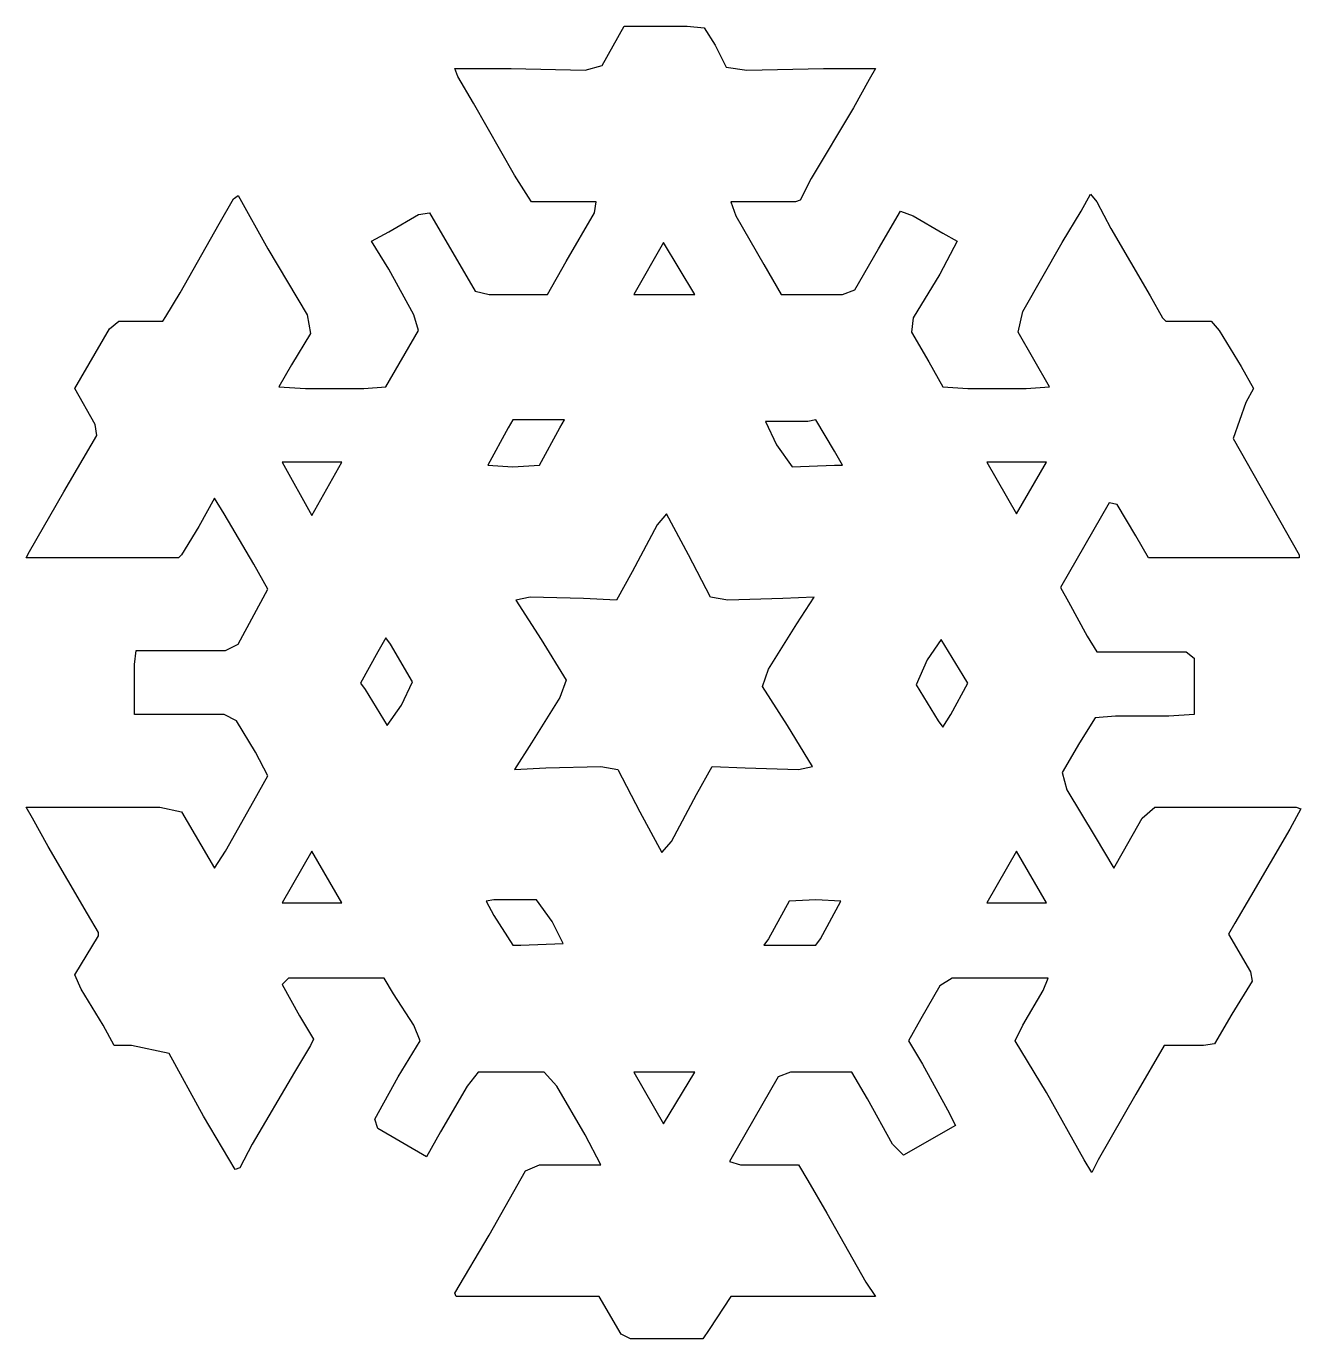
# Model space of a CAD drawing. Header units: centimetres. Extents: x -33.8 to 29.1, y -41.9 to 41.6.
# Drawn here: x -33.79 to -24.22, y -5.37 to 4.49 of the extents above; entities that cross this region are included whole.
import ezdxf

# ---------------------------------------------------------------- set-up
doc = ezdxf.new("R2010")
doc.units = ezdxf.units.CM
doc.header["$MEASUREMENT"] = 0
doc.layers.add('layer 1', color=7, linetype='Continuous')

msp = doc.modelspace()

# ---------------------------------------------------------------- linework, layer by layer
at = {"layer": 'layer 1', "color": 177}
for points, knots in [([(-24.78483, -1.37433), (-24.78483, -1.37433), (-25.31542, -1.37433), (-25.31542, -1.37433), (-25.31542, -1.37433), (-25.31542, -1.37433), (-25.40974, -1.45684), (-25.40974, -1.45684), (-25.40974, -1.45684), (-25.40974, -1.45684), (-25.55123, -1.70432), (-25.55123, -1.70432), (-25.55123, -1.70432), (-25.55123, -1.70432), (-25.62198, -1.83397), (-25.62198, -1.83397), (-25.62198, -1.83397), (-25.62198, -1.83397), (-25.76347, -1.59824), (-25.76347, -1.59824), (-25.76347, -1.59824), (-25.76347, -1.59824), (-25.97568, -1.24471), (-25.97568, -1.24471), (-25.97568, -1.24471), (-25.97568, -1.24471), (-26.01106, -1.11506), (-26.01106, -1.11506), (-26.01106, -1.11506), (-26.01106, -1.11506), (-25.88136, -0.89114), (-25.88136, -0.89114), (-25.88136, -0.89114), (-25.88136, -0.89114), (-25.76347, -0.70258), (-25.76347, -0.70258), (-25.76347, -0.70258), (-25.76347, -0.70258), (-25.61017, -0.6908), (-25.61017, -0.6908), (-25.61017, -0.6908), (-25.61017, -0.6908), (-25.20931, -0.6908), (-25.20931, -0.6908), (-25.20931, -0.6908), (-25.20931, -0.6908), (-25.02066, -0.67901), (-25.02066, -0.67901), (-25.02066, -0.67901), (-25.02066, -0.67901), (-25.02066, -0.25475), (-25.02066, -0.25475), (-25.02066, -0.25475), (-25.02066, -0.25475), (-25.07961, -0.20761), (-25.07961, -0.20761), (-25.07961, -0.20761), (-25.07961, -0.20761), (-25.4569, -0.20761), (-25.4569, -0.20761), (-25.4569, -0.20761), (-25.4569, -0.20761), (-25.75166, -0.20761), (-25.75166, -0.20761), (-25.75166, -0.20761), (-25.75166, -0.20761), (-25.82241, -0.08978), (-25.82241, -0.08978), (-25.82241, -0.08978), (-25.82241, -0.08978), (-25.9639, 0.16952), (-25.9639, 0.16952), (-25.9639, 0.16952), (-25.9639, 0.16952), (-26.02284, 0.27557), (-26.02284, 0.27557), (-26.02284, 0.27557), (-26.02284, 0.27557), (-25.65733, 0.91197), (-25.65733, 0.91197), (-25.65733, 0.91197), (-25.65733, 0.91197), (-25.59839, 0.90018), (-25.59839, 0.90018), (-25.59839, 0.90018), (-25.59839, 0.90018), (-25.4569, 0.66448), (-25.4569, 0.66448), (-25.4569, 0.66448), (-25.4569, 0.66448), (-25.36258, 0.49949), (-25.36258, 0.49949), (-25.36258, 0.49949), (-25.36258, 0.49949), (-25.28004, 0.49949), (-25.28004, 0.49949), (-25.28004, 0.49949), (-25.28004, 0.49949), (-25.03245, 0.49949), (-25.03245, 0.49949), (-25.03245, 0.49949), (-25.03245, 0.49949), (-24.41934, 0.49949), (-24.41934, 0.49949), (-24.41934, 0.49949), (-24.41934, 0.49949), (-24.2307, 0.49949), (-24.2307, 0.49949), (-24.2307, 0.49949), (-24.2307, 0.49949), (-24.2307, 0.52305), (-24.2307, 0.52305), (-24.2307, 0.52305), (-24.2307, 0.52305), (-24.72588, 1.39515), (-24.72588, 1.39515), (-24.72588, 1.39515), (-24.72588, 1.39515), (-24.63156, 1.66623), (-24.63156, 1.66623), (-24.63156, 1.66623), (-24.63156, 1.66623), (-24.57261, 1.77228), (-24.57261, 1.77228), (-24.57261, 1.77228), (-24.57261, 1.77228), (-24.66694, 1.93728), (-24.66694, 1.93728), (-24.66694, 1.93728), (-24.66694, 1.93728), (-24.83202, 2.20833), (-24.83202, 2.20833), (-24.83202, 2.20833), (-24.83202, 2.20833), (-24.89096, 2.27903), (-24.89096, 2.27903), (-24.89096, 2.27903), (-24.89096, 2.27903), (-25.23288, 2.27903), (-25.23288, 2.27903), (-25.23288, 2.27903), (-25.23288, 2.27903), (-25.25647, 2.30262), (-25.25647, 2.30262), (-25.25647, 2.30262), (-25.25647, 2.30262), (-25.35079, 2.4676), (-25.35079, 2.4676), (-25.35079, 2.4676), (-25.35079, 2.4676), (-25.64555, 2.97434), (-25.64555, 2.97434), (-25.64555, 2.97434), (-25.64555, 2.97434), (-25.75166, 3.17472), (-25.75166, 3.17472), (-25.75166, 3.17472), (-25.75166, 3.17472), (-25.79885, 3.23364), (-25.79885, 3.23364), (-25.79885, 3.23364), (-25.79885, 3.23364), (-25.86957, 3.10399), (-25.86957, 3.10399), (-25.86957, 3.10399), (-25.86957, 3.10399), (-26.01106, 2.86829), (-26.01106, 2.86829), (-26.01106, 2.86829), (-26.01106, 2.86829), (-26.30584, 2.34976), (-26.30584, 2.34976), (-26.30584, 2.34976), (-26.30584, 2.34976), (-26.34119, 2.19654), (-26.34119, 2.19654), (-26.34119, 2.19654), (-26.34119, 2.19654), (-26.10538, 1.78406), (-26.10538, 1.78406), (-26.10538, 1.78406), (-26.10538, 1.78406), (-26.28225, 1.77228), (-26.28225, 1.77228), (-26.28225, 1.77228), (-26.28225, 1.77228), (-26.71849, 1.77228), (-26.71849, 1.77228), (-26.71849, 1.77228), (-26.71849, 1.77228), (-26.90713, 1.78406), (-26.90713, 1.78406), (-26.90713, 1.78406), (-26.90713, 1.78406), (-27.01327, 1.97263), (-27.01327, 1.97263), (-27.01327, 1.97263), (-27.01327, 1.97263), (-27.14297, 2.19654), (-27.14297, 2.19654), (-27.14297, 2.19654), (-27.14297, 2.19654), (-27.13116, 2.30262), (-27.13116, 2.30262), (-27.13116, 2.30262), (-27.13116, 2.30262), (-26.93073, 2.63259), (-26.93073, 2.63259), (-26.93073, 2.63259), (-26.93073, 2.63259), (-26.80102, 2.88008), (-26.80102, 2.88008), (-26.80102, 2.88008), (-26.80102, 2.88008), (-26.90713, 2.93899), (-26.90713, 2.93899), (-26.90713, 2.93899), (-26.90713, 2.93899), (-27.13116, 3.06864), (-27.13116, 3.06864), (-27.13116, 3.06864), (-27.13116, 3.06864), (-27.22551, 3.10399), (-27.22551, 3.10399), (-27.22551, 3.10399), (-27.22551, 3.10399), (-27.39056, 2.82116), (-27.39056, 2.82116), (-27.39056, 2.82116), (-27.39056, 2.82116), (-27.56742, 2.51473), (-27.56742, 2.51473), (-27.56742, 2.51473), (-27.56742, 2.51473), (-27.66175, 2.47938), (-27.66175, 2.47938), (-27.66175, 2.47938), (-27.66175, 2.47938), (-28.12158, 2.47938), (-28.12158, 2.47938), (-28.12158, 2.47938), (-28.12158, 2.47938), (-28.25128, 2.70329), (-28.25128, 2.70329), (-28.25128, 2.70329), (-28.25128, 2.70329), (-28.4635, 3.06864), (-28.4635, 3.06864), (-28.4635, 3.06864), (-28.4635, 3.06864), (-28.49887, 3.17472), (-28.49887, 3.17472), (-28.49887, 3.17472), (-28.49887, 3.17472), (-28.25128, 3.17472), (-28.25128, 3.17472), (-28.25128, 3.17472), (-28.25128, 3.17472), (-28.01545, 3.17472), (-28.01545, 3.17472), (-28.01545, 3.17472), (-28.01545, 3.17472), (-27.9801, 3.18648), (-27.9801, 3.18648), (-27.9801, 3.18648), (-27.9801, 3.18648), (-27.89756, 3.35148), (-27.89756, 3.35148), (-27.89756, 3.35148), (-27.89756, 3.35148), (-27.57921, 3.88182), (-27.57921, 3.88182), (-27.57921, 3.88182), (-27.57921, 3.88182), (-27.46132, 4.09395), (-27.46132, 4.09395), (-27.46132, 4.09395), (-27.46132, 4.09395), (-27.41415, 4.17644), (-27.41415, 4.17644), (-27.41415, 4.17644), (-27.41415, 4.17644), (-27.54383, 4.17644), (-27.54383, 4.17644), (-27.54383, 4.17644), (-27.54383, 4.17644), (-27.80323, 4.17644), (-27.80323, 4.17644), (-27.80323, 4.17644), (-27.80323, 4.17644), (-28.38098, 4.16465), (-28.38098, 4.16465), (-28.38098, 4.16465), (-28.38098, 4.16465), (-28.53425, 4.18822), (-28.53425, 4.18822), (-28.53425, 4.18822), (-28.53425, 4.18822), (-28.61679, 4.35322), (-28.61679, 4.35322), (-28.61679, 4.35322), (-28.61679, 4.35322), (-28.6993, 4.48284), (-28.6993, 4.48284), (-28.6993, 4.48284), (-28.6993, 4.48284), (-28.82901, 4.49465), (-28.82901, 4.49465), (-28.82901, 4.49465), (-28.82901, 4.49465), (-29.14736, 4.49465), (-29.14736, 4.49465), (-29.14736, 4.49465), (-29.14736, 4.49465), (-29.30062, 4.49465), (-29.30062, 4.49465), (-29.30062, 4.49465), (-29.30062, 4.49465), (-29.4657, 4.2), (-29.4657, 4.2), (-29.4657, 4.2), (-29.4657, 4.2), (-29.59541, 4.16465), (-29.59541, 4.16465), (-29.59541, 4.16465), (-29.59541, 4.16465), (-30.14956, 4.17644), (-30.14956, 4.17644), (-30.14956, 4.17644), (-30.14956, 4.17644), (-30.57402, 4.17644), (-30.57402, 4.17644), (-30.57402, 4.17644), (-30.57402, 4.17644), (-30.55042, 4.11752), (-30.55042, 4.11752), (-30.55042, 4.11752), (-30.55042, 4.11752), (-30.43253, 3.91717), (-30.43253, 3.91717), (-30.43253, 3.91717), (-30.43253, 3.91717), (-30.12597, 3.37504), (-30.12597, 3.37504), (-30.12597, 3.37504), (-30.12597, 3.37504), (-30.01986, 3.21007), (-30.01986, 3.21007), (-30.01986, 3.21007), (-30.01986, 3.21007), (-29.99627, 3.17472), (-29.99627, 3.17472), (-29.99627, 3.17472), (-29.99627, 3.17472), (-29.51287, 3.17472), (-29.51287, 3.17472), (-29.51287, 3.17472), (-29.51287, 3.17472), (-29.52465, 3.09221), (-29.52465, 3.09221), (-29.52465, 3.09221), (-29.52465, 3.09221), (-29.73689, 2.72689), (-29.73689, 2.72689), (-29.73689, 2.72689), (-29.73689, 2.72689), (-29.87838, 2.47938), (-29.87838, 2.47938), (-29.87838, 2.47938), (-29.87838, 2.47938), (-30.03164, 2.47938), (-30.03164, 2.47938), (-30.03164, 2.47938), (-30.03164, 2.47938), (-30.31461, 2.47938), (-30.31461, 2.47938), (-30.31461, 2.47938), (-30.31461, 2.47938), (-30.42075, 2.50295), (-30.42075, 2.50295), (-30.42075, 2.50295), (-30.42075, 2.50295), (-30.76266, 3.09221), (-30.76266, 3.09221), (-30.76266, 3.09221), (-30.76266, 3.09221), (-30.8452, 3.08042), (-30.8452, 3.08042), (-30.8452, 3.08042), (-30.8452, 3.08042), (-31.0692, 2.95081), (-31.0692, 2.95081), (-31.0692, 2.95081), (-31.0692, 2.95081), (-31.19893, 2.88008), (-31.19893, 2.88008), (-31.19893, 2.88008), (-31.19893, 2.88008), (-31.0692, 2.66794), (-31.0692, 2.66794), (-31.0692, 2.66794), (-31.0692, 2.66794), (-30.88058, 2.32619), (-30.88058, 2.32619), (-30.88058, 2.32619), (-30.88058, 2.32619), (-30.8452, 2.20833), (-30.8452, 2.20833), (-30.8452, 2.20833), (-30.8452, 2.20833), (-31.0928, 1.78406), (-31.0928, 1.78406), (-31.0928, 1.78406), (-31.0928, 1.78406), (-31.25785, 1.77228), (-31.25785, 1.77228), (-31.25785, 1.77228), (-31.25785, 1.77228), (-31.69412, 1.77228), (-31.69412, 1.77228), (-31.69412, 1.77228), (-31.69412, 1.77228), (-31.89457, 1.78406), (-31.89457, 1.78406), (-31.89457, 1.78406), (-31.89457, 1.78406), (-31.80022, 1.94906), (-31.80022, 1.94906), (-31.80022, 1.94906), (-31.80022, 1.94906), (-31.65874, 2.18476), (-31.65874, 2.18476), (-31.65874, 2.18476), (-31.65874, 2.18476), (-31.68233, 2.32619), (-31.68233, 2.32619), (-31.68233, 2.32619), (-31.68233, 2.32619), (-31.97709, 2.82116), (-31.97709, 2.82116), (-31.97709, 2.82116), (-31.97709, 2.82116), (-32.20111, 3.22186), (-32.20111, 3.22186), (-32.20111, 3.22186), (-32.20111, 3.22186), (-32.23649, 3.19826), (-32.23649, 3.19826), (-32.23649, 3.19826), (-32.23649, 3.19826), (-32.3426, 3.00972), (-32.3426, 3.00972), (-32.3426, 3.00972), (-32.3426, 3.00972), (-32.63735, 2.49116), (-32.63735, 2.49116), (-32.63735, 2.49116), (-32.63735, 2.49116), (-32.74348, 2.31438), (-32.74348, 2.31438), (-32.74348, 2.31438), (-32.74348, 2.31438), (-32.76705, 2.27903), (-32.76705, 2.27903), (-32.76705, 2.27903), (-32.76705, 2.27903), (-32.92035, 2.27903), (-32.92035, 2.27903), (-32.92035, 2.27903), (-32.92035, 2.27903), (-33.09718, 2.27903), (-33.09718, 2.27903), (-33.09718, 2.27903), (-33.09718, 2.27903), (-33.16794, 2.22011), (-33.16794, 2.22011), (-33.16794, 2.22011), (-33.16794, 2.22011), (-33.42734, 1.77228), (-33.42734, 1.77228), (-33.42734, 1.77228), (-33.42734, 1.77228), (-33.27405, 1.50123), (-33.27405, 1.50123), (-33.27405, 1.50123), (-33.27405, 1.50123), (-33.26226, 1.41874), (-33.26226, 1.41874), (-33.26226, 1.41874), (-33.26226, 1.41874), (-33.50988, 0.99448), (-33.50988, 0.99448), (-33.50988, 0.99448), (-33.50988, 0.99448), (-33.76926, 0.54662), (-33.76926, 0.54662), (-33.76926, 0.54662), (-33.76926, 0.54662), (-33.79285, 0.49949), (-33.79285, 0.49949), (-33.79285, 0.49949), (-33.79285, 0.49949), (-33.68672, 0.49949), (-33.68672, 0.49949), (-33.68672, 0.49949), (-33.68672, 0.49949), (-33.42734, 0.49949), (-33.42734, 0.49949), (-33.42734, 0.49949), (-33.42734, 0.49949), (-32.81424, 0.49949), (-32.81424, 0.49949), (-32.81424, 0.49949), (-32.81424, 0.49949), (-32.64916, 0.49949), (-32.64916, 0.49949), (-32.64916, 0.49949), (-32.64916, 0.49949), (-32.62557, 0.52305), (-32.62557, 0.52305), (-32.62557, 0.52305), (-32.62557, 0.52305), (-32.49587, 0.73519), (-32.49587, 0.73519), (-32.49587, 0.73519), (-32.49587, 0.73519), (-32.37797, 0.94732), (-32.37797, 0.94732), (-32.37797, 0.94732), (-32.37797, 0.94732), (-32.30722, 0.82948), (-32.30722, 0.82948), (-32.30722, 0.82948), (-32.30722, 0.82948), (-32.08322, 0.45235), (-32.08322, 0.45235), (-32.08322, 0.45235), (-32.08322, 0.45235), (-31.97709, 0.26379), (-31.97709, 0.26379), (-31.97709, 0.26379), (-31.97709, 0.26379), (-32.20111, -0.14869), (-32.20111, -0.14869), (-32.20111, -0.14869), (-32.20111, -0.14869), (-32.29543, -0.19583), (-32.29543, -0.19583), (-32.29543, -0.19583), (-32.29543, -0.19583), (-32.66094, -0.19583), (-32.66094, -0.19583), (-32.66094, -0.19583), (-32.66094, -0.19583), (-32.96751, -0.19583), (-32.96751, -0.19583), (-32.96751, -0.19583), (-32.96751, -0.19583), (-32.97929, -0.30191), (-32.97929, -0.30191), (-32.97929, -0.30191), (-32.97929, -0.30191), (-32.97929, -0.56118), (-32.97929, -0.56118), (-32.97929, -0.56118), (-32.97929, -0.56118), (-32.97929, -0.67901), (-32.97929, -0.67901), (-32.97929, -0.67901), (-32.97929, -0.67901), (-32.30722, -0.67901), (-32.30722, -0.67901), (-32.30722, -0.67901), (-32.30722, -0.67901), (-32.21289, -0.72617), (-32.21289, -0.72617), (-32.21289, -0.72617), (-32.21289, -0.72617), (-32.07141, -0.96185), (-32.07141, -0.96185), (-32.07141, -0.96185), (-32.07141, -0.96185), (-31.97709, -1.13863), (-31.97709, -1.13863), (-31.97709, -1.13863), (-31.97709, -1.13863), (-32.08322, -1.32719), (-32.08322, -1.32719), (-32.08322, -1.32719), (-32.08322, -1.32719), (-32.29543, -1.70432), (-32.29543, -1.70432), (-32.29543, -1.70432), (-32.29543, -1.70432), (-32.37797, -1.83397), (-32.37797, -1.83397), (-32.37797, -1.83397), (-32.37797, -1.83397), (-32.62557, -1.4097), (-32.62557, -1.4097), (-32.62557, -1.4097), (-32.62557, -1.4097), (-32.79065, -1.37433), (-32.79065, -1.37433), (-32.79065, -1.37433), (-32.79065, -1.37433), (-33.40375, -1.37433), (-33.40375, -1.37433), (-33.40375, -1.37433), (-33.40375, -1.37433), (-33.67494, -1.37433), (-33.67494, -1.37433), (-33.67494, -1.37433), (-33.67494, -1.37433), (-33.79285, -1.37433), (-33.79285, -1.37433), (-33.79285, -1.37433), (-33.79285, -1.37433), (-33.74569, -1.45684), (-33.74569, -1.45684), (-33.74569, -1.45684), (-33.74569, -1.45684), (-33.62777, -1.66897), (-33.62777, -1.66897), (-33.62777, -1.66897), (-33.62777, -1.66897), (-33.33299, -2.17572), (-33.33299, -2.17572), (-33.33299, -2.17572), (-33.33299, -2.17572), (-33.25048, -2.31715), (-33.25048, -2.31715), (-33.25048, -2.31715), (-33.25048, -2.31715), (-33.25048, -2.34072), (-33.25048, -2.34072), (-33.25048, -2.34072), (-33.25048, -2.34072), (-33.42734, -2.63534), (-33.42734, -2.63534), (-33.42734, -2.63534), (-33.42734, -2.63534), (-33.38015, -2.74142), (-33.38015, -2.74142), (-33.38015, -2.74142), (-33.38015, -2.74142), (-33.2151, -3.01247), (-33.2151, -3.01247), (-33.2151, -3.01247), (-33.2151, -3.01247), (-33.13256, -3.16568), (-33.13256, -3.16568), (-33.13256, -3.16568), (-33.13256, -3.16568), (-33.00289, -3.16568), (-33.00289, -3.16568), (-33.00289, -3.16568), (-33.00289, -3.16568), (-32.71989, -3.2246), (-32.71989, -3.2246), (-32.71989, -3.2246), (-32.71989, -3.2246), (-32.46051, -3.696), (-32.46051, -3.696), (-32.46051, -3.696), (-32.46051, -3.696), (-32.22471, -4.0967), (-32.22471, -4.0967), (-32.22471, -4.0967), (-32.22471, -4.0967), (-32.18933, -4.08491), (-32.18933, -4.08491), (-32.18933, -4.08491), (-32.18933, -4.08491), (-32.095, -3.90813), (-32.095, -3.90813), (-32.095, -3.90813), (-32.095, -3.90813), (-31.77666, -3.36603), (-31.77666, -3.36603), (-31.77666, -3.36603), (-31.77666, -3.36603), (-31.65874, -3.16568), (-31.65874, -3.16568), (-31.65874, -3.16568), (-31.65874, -3.16568), (-31.63517, -3.11855), (-31.63517, -3.11855), (-31.63517, -3.11855), (-31.63517, -3.11855), (-31.74128, -2.94177), (-31.74128, -2.94177), (-31.74128, -2.94177), (-31.74128, -2.94177), (-31.87098, -2.70607), (-31.87098, -2.70607), (-31.87098, -2.70607), (-31.87098, -2.70607), (-31.82382, -2.6589), (-31.82382, -2.6589), (-31.82382, -2.6589), (-31.82382, -2.6589), (-31.42293, -2.6589), (-31.42293, -2.6589), (-31.42293, -2.6589), (-31.42293, -2.6589), (-31.10458, -2.6589), (-31.10458, -2.6589), (-31.10458, -2.6589), (-31.10458, -2.6589), (-31.03385, -2.77677), (-31.03385, -2.77677), (-31.03385, -2.77677), (-31.03385, -2.77677), (-30.88058, -3.01247), (-30.88058, -3.01247), (-30.88058, -3.01247), (-30.88058, -3.01247), (-30.83339, -3.1303), (-30.83339, -3.1303), (-30.83339, -3.1303), (-30.83339, -3.1303), (-30.99847, -3.40138), (-30.99847, -3.40138), (-30.99847, -3.40138), (-30.99847, -3.40138), (-31.17534, -3.71957), (-31.17534, -3.71957), (-31.17534, -3.71957), (-31.17534, -3.71957), (-31.15174, -3.79027), (-31.15174, -3.79027), (-31.15174, -3.79027), (-31.15174, -3.79027), (-30.78623, -4.00243), (-30.78623, -4.00243), (-30.78623, -4.00243), (-30.78623, -4.00243), (-30.68012, -3.81386), (-30.68012, -3.81386), (-30.68012, -3.81386), (-30.68012, -3.81386), (-30.47969, -3.47208), (-30.47969, -3.47208), (-30.47969, -3.47208), (-30.47969, -3.47208), (-30.39715, -3.36603), (-30.39715, -3.36603), (-30.39715, -3.36603), (-30.39715, -3.36603), (-30.14956, -3.36603), (-30.14956, -3.36603), (-30.14956, -3.36603), (-30.14956, -3.36603), (-29.90194, -3.36603), (-29.90194, -3.36603), (-29.90194, -3.36603), (-29.90194, -3.36603), (-29.80762, -3.47208), (-29.80762, -3.47208), (-29.80762, -3.47208), (-29.80762, -3.47208), (-29.59541, -3.83743), (-29.59541, -3.83743), (-29.59541, -3.83743), (-29.59541, -3.83743), (-29.47749, -4.06134), (-29.47749, -4.06134), (-29.47749, -4.06134), (-29.47749, -4.06134), (-29.93732, -4.06134), (-29.93732, -4.06134), (-29.93732, -4.06134), (-29.93732, -4.06134), (-30.04343, -4.10848), (-30.04343, -4.10848), (-30.04343, -4.10848), (-30.04343, -4.10848), (-30.31461, -4.59166), (-30.31461, -4.59166), (-30.31461, -4.59166), (-30.31461, -4.59166), (-30.57402, -5.02771), (-30.57402, -5.02771), (-30.57402, -5.02771), (-30.57402, -5.02771), (-30.56223, -5.05128), (-30.56223, -5.05128), (-30.56223, -5.05128), (-30.56223, -5.05128), (-30.37356, -5.05128), (-30.37356, -5.05128), (-30.37356, -5.05128), (-30.37356, -5.05128), (-29.78405, -5.05128), (-29.78405, -5.05128), (-29.78405, -5.05128), (-29.78405, -5.05128), (-29.54824, -5.05128), (-29.54824, -5.05128), (-29.54824, -5.05128), (-29.54824, -5.05128), (-29.48927, -5.05128), (-29.48927, -5.05128), (-29.48927, -5.05128), (-29.48927, -5.05128), (-29.32422, -5.33414), (-29.32422, -5.33414), (-29.32422, -5.33414), (-29.32422, -5.33414), (-29.25346, -5.36949), (-29.25346, -5.36949), (-29.25346, -5.36949), (-29.25346, -5.36949), (-28.9469, -5.36949), (-28.9469, -5.36949), (-28.9469, -5.36949), (-28.9469, -5.36949), (-28.71109, -5.36949), (-28.71109, -5.36949), (-28.71109, -5.36949), (-28.71109, -5.36949), (-28.66393, -5.29876), (-28.66393, -5.29876), (-28.66393, -5.29876), (-28.66393, -5.29876), (-28.49887, -5.05128), (-28.49887, -5.05128), (-28.49887, -5.05128), (-28.49887, -5.05128), (-28.05082, -5.05128), (-28.05082, -5.05128), (-28.05082, -5.05128), (-28.05082, -5.05128), (-27.50848, -5.05128), (-27.50848, -5.05128), (-27.50848, -5.05128), (-27.50848, -5.05128), (-27.41415, -5.05128), (-27.41415, -5.05128), (-27.41415, -5.05128), (-27.41415, -5.05128), (-27.48488, -4.94522), (-27.48488, -4.94522), (-27.48488, -4.94522), (-27.48488, -4.94522), (-27.77964, -4.42669), (-27.77964, -4.42669), (-27.77964, -4.42669), (-27.77964, -4.42669), (-27.92112, -4.17918), (-27.92112, -4.17918), (-27.92112, -4.17918), (-27.92112, -4.17918), (-27.99188, -4.06134), (-27.99188, -4.06134), (-27.99188, -4.06134), (-27.99188, -4.06134), (-28.14515, -4.06134), (-28.14515, -4.06134), (-28.14515, -4.06134), (-28.14515, -4.06134), (-28.42812, -4.06134), (-28.42812, -4.06134), (-28.42812, -4.06134), (-28.42812, -4.06134), (-28.51066, -4.03778), (-28.51066, -4.03778), (-28.51066, -4.03778), (-28.51066, -4.03778), (-28.14515, -3.40138), (-28.14515, -3.40138), (-28.14515, -3.40138), (-28.14515, -3.40138), (-28.05082, -3.36603), (-28.05082, -3.36603), (-28.05082, -3.36603), (-28.05082, -3.36603), (-27.76785, -3.36603), (-27.76785, -3.36603), (-27.76785, -3.36603), (-27.76785, -3.36603), (-27.59099, -3.36603), (-27.59099, -3.36603), (-27.59099, -3.36603), (-27.59099, -3.36603), (-27.4731, -3.56635), (-27.4731, -3.56635), (-27.4731, -3.56635), (-27.4731, -3.56635), (-27.28445, -3.90813), (-27.28445, -3.90813), (-27.28445, -3.90813), (-27.28445, -3.90813), (-27.20191, -3.99062), (-27.20191, -3.99062), (-27.20191, -3.99062), (-27.20191, -3.99062), (-26.81284, -3.7667), (-26.81284, -3.7667), (-26.81284, -3.7667), (-26.81284, -3.7667), (-26.87178, -3.64886), (-26.87178, -3.64886), (-26.87178, -3.64886), (-26.87178, -3.64886), (-27.06043, -3.30708), (-27.06043, -3.30708), (-27.06043, -3.30708), (-27.06043, -3.30708), (-27.16654, -3.1303), (-27.16654, -3.1303), (-27.16654, -3.1303), (-27.16654, -3.1303), (-27.07221, -2.96533), (-27.07221, -2.96533), (-27.07221, -2.96533), (-27.07221, -2.96533), (-26.93073, -2.71782), (-26.93073, -2.71782), (-26.93073, -2.71782), (-26.93073, -2.71782), (-26.8364, -2.6589), (-26.8364, -2.6589), (-26.8364, -2.6589), (-26.8364, -2.6589), (-26.11717, -2.6589), (-26.11717, -2.6589), (-26.11717, -2.6589), (-26.11717, -2.6589), (-26.15254, -2.7532), (-26.15254, -2.7532), (-26.15254, -2.7532), (-26.15254, -2.7532), (-26.30584, -3.01247), (-26.30584, -3.01247), (-26.30584, -3.01247), (-26.30584, -3.01247), (-26.36479, -3.1303), (-26.36479, -3.1303), (-26.36479, -3.1303), (-26.36479, -3.1303), (-26.12898, -3.51924), (-26.12898, -3.51924), (-26.12898, -3.51924), (-26.12898, -3.51924), (-25.84601, -4.02599), (-25.84601, -4.02599), (-25.84601, -4.02599), (-25.84601, -4.02599), (-25.78703, -4.12026), (-25.78703, -4.12026), (-25.78703, -4.12026), (-25.78703, -4.12026), (-25.73987, -4.02599), (-25.73987, -4.02599), (-25.73987, -4.02599), (-25.73987, -4.02599), (-25.4569, -3.53103), (-25.4569, -3.53103), (-25.4569, -3.53103), (-25.4569, -3.53103), (-25.24469, -3.16568), (-25.24469, -3.16568), (-25.24469, -3.16568), (-25.24469, -3.16568), (-24.94991, -3.16568), (-24.94991, -3.16568), (-24.94991, -3.16568), (-24.94991, -3.16568), (-24.86737, -3.15387), (-24.86737, -3.15387), (-24.86737, -3.15387), (-24.86737, -3.15387), (-24.73769, -2.92995), (-24.73769, -2.92995), (-24.73769, -2.92995), (-24.73769, -2.92995), (-24.5844, -2.6825), (-24.5844, -2.6825), (-24.5844, -2.6825), (-24.5844, -2.6825), (-24.59618, -2.61177), (-24.59618, -2.61177), (-24.59618, -2.61177), (-24.59618, -2.61177), (-24.76126, -2.32894), (-24.76126, -2.32894), (-24.76126, -2.32894), (-24.76126, -2.32894), (-24.7141, -2.24642), (-24.7141, -2.24642), (-24.7141, -2.24642), (-24.7141, -2.24642), (-24.59618, -2.04607), (-24.59618, -2.04607), (-24.59618, -2.04607), (-24.59618, -2.04607), (-24.30143, -1.53932), (-24.30143, -1.53932), (-24.30143, -1.53932), (-24.30143, -1.53932), (-24.21889, -1.38611), (-24.21889, -1.38611), (-24.21889, -1.38611), (-24.21889, -1.38611), (-24.25426, -1.37433), (-24.25426, -1.37433), (-24.25426, -1.37433), (-24.25426, -1.37433), (-24.78483, -1.37433), (-24.78483, -1.37433)], [0, 0, 0, 0, 0.003937, 0.003937, 0.003937, 0.003937, 0.007874, 0.007874, 0.007874, 0.007874, 0.011811, 0.011811, 0.011811, 0.011811, 0.015748, 0.015748, 0.015748, 0.015748, 0.019685, 0.019685, 0.019685, 0.019685, 0.023622, 0.023622, 0.023622, 0.023622, 0.0275591, 0.0275591, 0.0275591, 0.0275591, 0.0314961, 0.0314961, 0.0314961, 0.0314961, 0.0354331, 0.0354331, 0.0354331, 0.0354331, 0.0393701, 0.0393701, 0.0393701, 0.0393701, 0.0433071, 0.0433071, 0.0433071, 0.0433071, 0.0472441, 0.0472441, 0.0472441, 0.0472441, 0.0511811, 0.0511811, 0.0511811, 0.0511811, 0.0551181, 0.0551181, 0.0551181, 0.0551181, 0.0590551, 0.0590551, 0.0590551, 0.0590551, 0.0629921, 0.0629921, 0.0629921, 0.0629921, 0.0669291, 0.0669291, 0.0669291, 0.0669291, 0.0708661, 0.0708661, 0.0708661, 0.0708661, 0.0748031, 0.0748031, 0.0748031, 0.0748031, 0.0787402, 0.0787402, 0.0787402, 0.0787402, 0.0826772, 0.0826772, 0.0826772, 0.0826772, 0.0866142, 0.0866142, 0.0866142, 0.0866142, 0.0905512, 0.0905512, 0.0905512, 0.0905512, 0.0944882, 0.0944882, 0.0944882, 0.0944882, 0.0984252, 0.0984252, 0.0984252, 0.0984252, 0.1023622, 0.1023622, 0.1023622, 0.1023622, 0.1062992, 0.1062992, 0.1062992, 0.1062992, 0.1102362, 0.1102362, 0.1102362, 0.1102362, 0.1141732, 0.1141732, 0.1141732, 0.1141732, 0.1181102, 0.1181102, 0.1181102, 0.1181102, 0.1220472, 0.1220472, 0.1220472, 0.1220472, 0.1259843, 0.1259843, 0.1259843, 0.1259843, 0.1299213, 0.1299213, 0.1299213, 0.1299213, 0.1338583, 0.1338583, 0.1338583, 0.1338583, 0.1377953, 0.1377953, 0.1377953, 0.1377953, 0.1417323, 0.1417323, 0.1417323, 0.1417323, 0.1456693, 0.1456693, 0.1456693, 0.1456693, 0.1496063, 0.1496063, 0.1496063, 0.1496063, 0.1535433, 0.1535433, 0.1535433, 0.1535433, 0.1574803, 0.1574803, 0.1574803, 0.1574803, 0.1614173, 0.1614173, 0.1614173, 0.1614173, 0.1653543, 0.1653543, 0.1653543, 0.1653543, 0.1692913, 0.1692913, 0.1692913, 0.1692913, 0.1732283, 0.1732283, 0.1732283, 0.1732283, 0.1771654, 0.1771654, 0.1771654, 0.1771654, 0.1811024, 0.1811024, 0.1811024, 0.1811024, 0.1850394, 0.1850394, 0.1850394, 0.1850394, 0.1889764, 0.1889764, 0.1889764, 0.1889764, 0.1929134, 0.1929134, 0.1929134, 0.1929134, 0.1968504, 0.1968504, 0.1968504, 0.1968504, 0.2007874, 0.2007874, 0.2007874, 0.2007874, 0.2047244, 0.2047244, 0.2047244, 0.2047244, 0.2086614, 0.2086614, 0.2086614, 0.2086614, 0.2125984, 0.2125984, 0.2125984, 0.2125984, 0.2165354, 0.2165354, 0.2165354, 0.2165354, 0.2204724, 0.2204724, 0.2204724, 0.2204724, 0.2244094, 0.2244094, 0.2244094, 0.2244094, 0.2283465, 0.2283465, 0.2283465, 0.2283465, 0.2322835, 0.2322835, 0.2322835, 0.2322835, 0.2362205, 0.2362205, 0.2362205, 0.2362205, 0.2401575, 0.2401575, 0.2401575, 0.2401575, 0.2440945, 0.2440945, 0.2440945, 0.2440945, 0.2480315, 0.2480315, 0.2480315, 0.2480315, 0.2519685, 0.2519685, 0.2519685, 0.2519685, 0.2559055, 0.2559055, 0.2559055, 0.2559055, 0.2598425, 0.2598425, 0.2598425, 0.2598425, 0.2637795, 0.2637795, 0.2637795, 0.2637795, 0.2677165, 0.2677165, 0.2677165, 0.2677165, 0.2716535, 0.2716535, 0.2716535, 0.2716535, 0.2755906, 0.2755906, 0.2755906, 0.2755906, 0.2795276, 0.2795276, 0.2795276, 0.2795276, 0.2834646, 0.2834646, 0.2834646, 0.2834646, 0.2874016, 0.2874016, 0.2874016, 0.2874016, 0.2913386, 0.2913386, 0.2913386, 0.2913386, 0.2952756, 0.2952756, 0.2952756, 0.2952756, 0.2992126, 0.2992126, 0.2992126, 0.2992126, 0.3031496, 0.3031496, 0.3031496, 0.3031496, 0.3070866, 0.3070866, 0.3070866, 0.3070866, 0.3110236, 0.3110236, 0.3110236, 0.3110236, 0.3149606, 0.3149606, 0.3149606, 0.3149606, 0.3188976, 0.3188976, 0.3188976, 0.3188976, 0.3228346, 0.3228346, 0.3228346, 0.3228346, 0.3267717, 0.3267717, 0.3267717, 0.3267717, 0.3307087, 0.3307087, 0.3307087, 0.3307087, 0.3346457, 0.3346457, 0.3346457, 0.3346457, 0.3385827, 0.3385827, 0.3385827, 0.3385827, 0.3425197, 0.3425197, 0.3425197, 0.3425197, 0.3464567, 0.3464567, 0.3464567, 0.3464567, 0.3503937, 0.3503937, 0.3503937, 0.3503937, 0.3543307, 0.3543307, 0.3543307, 0.3543307, 0.3582677, 0.3582677, 0.3582677, 0.3582677, 0.3622047, 0.3622047, 0.3622047, 0.3622047, 0.3661417, 0.3661417, 0.3661417, 0.3661417, 0.3700787, 0.3700787, 0.3700787, 0.3700787, 0.3740157, 0.3740157, 0.3740157, 0.3740157, 0.3779528, 0.3779528, 0.3779528, 0.3779528, 0.3818898, 0.3818898, 0.3818898, 0.3818898, 0.3858268, 0.3858268, 0.3858268, 0.3858268, 0.3897638, 0.3897638, 0.3897638, 0.3897638, 0.3937008, 0.3937008, 0.3937008, 0.3937008, 0.3976378, 0.3976378, 0.3976378, 0.3976378, 0.4015748, 0.4015748, 0.4015748, 0.4015748, 0.4055118, 0.4055118, 0.4055118, 0.4055118, 0.4094488, 0.4094488, 0.4094488, 0.4094488, 0.4133858, 0.4133858, 0.4133858, 0.4133858, 0.4173228, 0.4173228, 0.4173228, 0.4173228, 0.4212598, 0.4212598, 0.4212598, 0.4212598, 0.4251969, 0.4251969, 0.4251969, 0.4251969, 0.4291339, 0.4291339, 0.4291339, 0.4291339, 0.4330709, 0.4330709, 0.4330709, 0.4330709, 0.4370079, 0.4370079, 0.4370079, 0.4370079, 0.4409449, 0.4409449, 0.4409449, 0.4409449, 0.4448819, 0.4448819, 0.4448819, 0.4448819, 0.4488189, 0.4488189, 0.4488189, 0.4488189, 0.4527559, 0.4527559, 0.4527559, 0.4527559, 0.4566929, 0.4566929, 0.4566929, 0.4566929, 0.4606299, 0.4606299, 0.4606299, 0.4606299, 0.4645669, 0.4645669, 0.4645669, 0.4645669, 0.4685039, 0.4685039, 0.4685039, 0.4685039, 0.4724409, 0.4724409, 0.4724409, 0.4724409, 0.476378, 0.476378, 0.476378, 0.476378, 0.480315, 0.480315, 0.480315, 0.480315, 0.484252, 0.484252, 0.484252, 0.484252, 0.488189, 0.488189, 0.488189, 0.488189, 0.492126, 0.492126, 0.492126, 0.492126, 0.496063, 0.496063, 0.496063, 0.496063, 0.5, 0.5, 0.5, 0.5, 0.503937, 0.503937, 0.503937, 0.503937, 0.507874, 0.507874, 0.507874, 0.507874, 0.511811, 0.511811, 0.511811, 0.511811, 0.515748, 0.515748, 0.515748, 0.515748, 0.519685, 0.519685, 0.519685, 0.519685, 0.523622, 0.523622, 0.523622, 0.523622, 0.5275591, 0.5275591, 0.5275591, 0.5275591, 0.5314961, 0.5314961, 0.5314961, 0.5314961, 0.5354331, 0.5354331, 0.5354331, 0.5354331, 0.5393701, 0.5393701, 0.5393701, 0.5393701, 0.5433071, 0.5433071, 0.5433071, 0.5433071, 0.5472441, 0.5472441, 0.5472441, 0.5472441, 0.5511811, 0.5511811, 0.5511811, 0.5511811, 0.5551181, 0.5551181, 0.5551181, 0.5551181, 0.5590551, 0.5590551, 0.5590551, 0.5590551, 0.5629921, 0.5629921, 0.5629921, 0.5629921, 0.5669291, 0.5669291, 0.5669291, 0.5669291, 0.5708661, 0.5708661, 0.5708661, 0.5708661, 0.5748031, 0.5748031, 0.5748031, 0.5748031, 0.5787402, 0.5787402, 0.5787402, 0.5787402, 0.5826772, 0.5826772, 0.5826772, 0.5826772, 0.5866142, 0.5866142, 0.5866142, 0.5866142, 0.5905512, 0.5905512, 0.5905512, 0.5905512, 0.5944882, 0.5944882, 0.5944882, 0.5944882, 0.5984252, 0.5984252, 0.5984252, 0.5984252, 0.6023622, 0.6023622, 0.6023622, 0.6023622, 0.6062992, 0.6062992, 0.6062992, 0.6062992, 0.6102362, 0.6102362, 0.6102362, 0.6102362, 0.6141732, 0.6141732, 0.6141732, 0.6141732, 0.6181102, 0.6181102, 0.6181102, 0.6181102, 0.6220472, 0.6220472, 0.6220472, 0.6220472, 0.6259843, 0.6259843, 0.6259843, 0.6259843, 0.6299213, 0.6299213, 0.6299213, 0.6299213, 0.6338583, 0.6338583, 0.6338583, 0.6338583, 0.6377953, 0.6377953, 0.6377953, 0.6377953, 0.6417323, 0.6417323, 0.6417323, 0.6417323, 0.6456693, 0.6456693, 0.6456693, 0.6456693, 0.6496063, 0.6496063, 0.6496063, 0.6496063, 0.6535433, 0.6535433, 0.6535433, 0.6535433, 0.6574803, 0.6574803, 0.6574803, 0.6574803, 0.6614173, 0.6614173, 0.6614173, 0.6614173, 0.6653543, 0.6653543, 0.6653543, 0.6653543, 0.6692913, 0.6692913, 0.6692913, 0.6692913, 0.6732283, 0.6732283, 0.6732283, 0.6732283, 0.6771654, 0.6771654, 0.6771654, 0.6771654, 0.6811024, 0.6811024, 0.6811024, 0.6811024, 0.6850394, 0.6850394, 0.6850394, 0.6850394, 0.6889764, 0.6889764, 0.6889764, 0.6889764, 0.6929134, 0.6929134, 0.6929134, 0.6929134, 0.6968504, 0.6968504, 0.6968504, 0.6968504, 0.7007874, 0.7007874, 0.7007874, 0.7007874, 0.7047244, 0.7047244, 0.7047244, 0.7047244, 0.7086614, 0.7086614, 0.7086614, 0.7086614, 0.7125984, 0.7125984, 0.7125984, 0.7125984, 0.7165354, 0.7165354, 0.7165354, 0.7165354, 0.7204724, 0.7204724, 0.7204724, 0.7204724, 0.7244094, 0.7244094, 0.7244094, 0.7244094, 0.7283465, 0.7283465, 0.7283465, 0.7283465, 0.7322835, 0.7322835, 0.7322835, 0.7322835, 0.7362205, 0.7362205, 0.7362205, 0.7362205, 0.7401575, 0.7401575, 0.7401575, 0.7401575, 0.7440945, 0.7440945, 0.7440945, 0.7440945, 0.7480315, 0.7480315, 0.7480315, 0.7480315, 0.7519685, 0.7519685, 0.7519685, 0.7519685, 0.7559055, 0.7559055, 0.7559055, 0.7559055, 0.7598425, 0.7598425, 0.7598425, 0.7598425, 0.7637795, 0.7637795, 0.7637795, 0.7637795, 0.7677165, 0.7677165, 0.7677165, 0.7677165, 0.7716535, 0.7716535, 0.7716535, 0.7716535, 0.7755906, 0.7755906, 0.7755906, 0.7755906, 0.7795276, 0.7795276, 0.7795276, 0.7795276, 0.7834646, 0.7834646, 0.7834646, 0.7834646, 0.7874016, 0.7874016, 0.7874016, 0.7874016, 0.7913386, 0.7913386, 0.7913386, 0.7913386, 0.7952756, 0.7952756, 0.7952756, 0.7952756, 0.7992126, 0.7992126, 0.7992126, 0.7992126, 0.8031496, 0.8031496, 0.8031496, 0.8031496, 0.8070866, 0.8070866, 0.8070866, 0.8070866, 0.8110236, 0.8110236, 0.8110236, 0.8110236, 0.8149606, 0.8149606, 0.8149606, 0.8149606, 0.8188976, 0.8188976, 0.8188976, 0.8188976, 0.8228346, 0.8228346, 0.8228346, 0.8228346, 0.8267717, 0.8267717, 0.8267717, 0.8267717, 0.8307087, 0.8307087, 0.8307087, 0.8307087, 0.8346457, 0.8346457, 0.8346457, 0.8346457, 0.8385827, 0.8385827, 0.8385827, 0.8385827, 0.8425197, 0.8425197, 0.8425197, 0.8425197, 0.8464567, 0.8464567, 0.8464567, 0.8464567, 0.8503937, 0.8503937, 0.8503937, 0.8503937, 0.8543307, 0.8543307, 0.8543307, 0.8543307, 0.8582677, 0.8582677, 0.8582677, 0.8582677, 0.8622047, 0.8622047, 0.8622047, 0.8622047, 0.8661417, 0.8661417, 0.8661417, 0.8661417, 0.8700787, 0.8700787, 0.8700787, 0.8700787, 0.8740157, 0.8740157, 0.8740157, 0.8740157, 0.8779528, 0.8779528, 0.8779528, 0.8779528, 0.8818898, 0.8818898, 0.8818898, 0.8818898, 0.8858268, 0.8858268, 0.8858268, 0.8858268, 0.8897638, 0.8897638, 0.8897638, 0.8897638, 0.8937008, 0.8937008, 0.8937008, 0.8937008, 0.8976378, 0.8976378, 0.8976378, 0.8976378, 0.9015748, 0.9015748, 0.9015748, 0.9015748, 0.9055118, 0.9055118, 0.9055118, 0.9055118, 0.9094488, 0.9094488, 0.9094488, 0.9094488, 0.9133858, 0.9133858, 0.9133858, 0.9133858, 0.9173228, 0.9173228, 0.9173228, 0.9173228, 0.9212598, 0.9212598, 0.9212598, 0.9212598, 0.9251969, 0.9251969, 0.9251969, 0.9251969, 0.9291339, 0.9291339, 0.9291339, 0.9291339, 0.9330709, 0.9330709, 0.9330709, 0.9330709, 0.9370079, 0.9370079, 0.9370079, 0.9370079, 0.9409449, 0.9409449, 0.9409449, 0.9409449, 0.9448819, 0.9448819, 0.9448819, 0.9448819, 0.9488189, 0.9488189, 0.9488189, 0.9488189, 0.9527559, 0.9527559, 0.9527559, 0.9527559, 0.9566929, 0.9566929, 0.9566929, 0.9566929, 0.9606299, 0.9606299, 0.9606299, 0.9606299, 0.9645669, 0.9645669, 0.9645669, 0.9645669, 0.9685039, 0.9685039, 0.9685039, 0.9685039, 0.9724409, 0.9724409, 0.9724409, 0.9724409, 0.976378, 0.976378, 0.976378, 0.976378, 0.980315, 0.980315, 0.980315, 0.980315, 0.984252, 0.984252, 0.984252, 0.984252, 0.988189, 0.988189, 0.988189, 0.988189, 0.992126, 0.992126, 0.992126, 0.992126, 1, 1, 1, 1]), ([(-29.00587, 2.86829), (-29.00587, 2.86829), (-29.00587, 2.86829), (-29.00587, 2.86829), (-29.00587, 2.86829), (-29.00587, 2.86829), (-28.77006, 2.47938), (-28.77006, 2.47938), (-28.77006, 2.47938), (-28.77006, 2.47938), (-29.22989, 2.47938), (-29.22989, 2.47938), (-29.22989, 2.47938), (-29.22989, 2.47938), (-29.00587, 2.86829), (-29.00587, 2.86829)], [0, 0, 0, 0, 0.2, 0.2, 0.2, 0.2, 0.4, 0.4, 0.4, 0.4, 0.6, 0.6, 0.6, 0.6, 1, 1, 1, 1]), ([(-30.17313, 1.47766), (-30.17313, 1.47766), (-30.17313, 1.47766), (-30.17313, 1.47766), (-30.17313, 1.47766), (-30.17313, 1.47766), (-30.13775, 1.53658), (-30.13775, 1.53658), (-30.13775, 1.53658), (-30.13775, 1.53658), (-29.87838, 1.53658), (-29.87838, 1.53658), (-29.87838, 1.53658), (-29.87838, 1.53658), (-29.74867, 1.53658), (-29.74867, 1.53658), (-29.74867, 1.53658), (-29.74867, 1.53658), (-29.78405, 1.47766), (-29.78405, 1.47766), (-29.78405, 1.47766), (-29.78405, 1.47766), (-29.93732, 1.19483), (-29.93732, 1.19483), (-29.93732, 1.19483), (-29.93732, 1.19483), (-30.13775, 1.18302), (-30.13775, 1.18302), (-30.13775, 1.18302), (-30.13775, 1.18302), (-30.3264, 1.19483), (-30.3264, 1.19483), (-30.3264, 1.19483), (-30.3264, 1.19483), (-30.17313, 1.47766), (-30.17313, 1.47766)], [0, 0, 0, 0, 0.1, 0.1, 0.1, 0.1, 0.2, 0.2, 0.2, 0.2, 0.3, 0.3, 0.3, 0.3, 0.4, 0.4, 0.4, 0.4, 0.5, 0.5, 0.5, 0.5, 0.6, 0.6, 0.6, 0.6, 0.7, 0.7, 0.7, 0.7, 0.8, 0.8, 0.8, 0.8, 1, 1, 1, 1]), ([(-27.72069, 1.19483), (-27.72069, 1.19483), (-27.72069, 1.19483), (-27.72069, 1.19483), (-27.72069, 1.19483), (-27.72069, 1.19483), (-28.03904, 1.18302), (-28.03904, 1.18302), (-28.03904, 1.18302), (-28.03904, 1.18302), (-28.15696, 1.34802), (-28.15696, 1.34802), (-28.15696, 1.34802), (-28.15696, 1.34802), (-28.23947, 1.5248), (-28.23947, 1.5248), (-28.23947, 1.5248), (-28.23947, 1.5248), (-27.92112, 1.5248), (-27.92112, 1.5248), (-27.92112, 1.5248), (-27.92112, 1.5248), (-27.86218, 1.53658), (-27.86218, 1.53658), (-27.86218, 1.53658), (-27.86218, 1.53658), (-27.72069, 1.30088), (-27.72069, 1.30088), (-27.72069, 1.30088), (-27.72069, 1.30088), (-27.66175, 1.19483), (-27.66175, 1.19483), (-27.66175, 1.19483), (-27.66175, 1.19483), (-27.72069, 1.19483), (-27.72069, 1.19483)], [0, 0, 0, 0, 0.1, 0.1, 0.1, 0.1, 0.2, 0.2, 0.2, 0.2, 0.3, 0.3, 0.3, 0.3, 0.4, 0.4, 0.4, 0.4, 0.5, 0.5, 0.5, 0.5, 0.6, 0.6, 0.6, 0.6, 0.7, 0.7, 0.7, 0.7, 0.8, 0.8, 0.8, 0.8, 1, 1, 1, 1]), ([(-31.64695, 0.81767), (-31.64695, 0.81767), (-31.64695, 0.81767), (-31.64695, 0.81767), (-31.64695, 0.81767), (-31.64695, 0.81767), (-31.87098, 1.21837), (-31.87098, 1.21837), (-31.87098, 1.21837), (-31.87098, 1.21837), (-31.42293, 1.21837), (-31.42293, 1.21837), (-31.42293, 1.21837), (-31.42293, 1.21837), (-31.64695, 0.81767), (-31.64695, 0.81767)], [0, 0, 0, 0, 0.2, 0.2, 0.2, 0.2, 0.4, 0.4, 0.4, 0.4, 0.6, 0.6, 0.6, 0.6, 1, 1, 1, 1]), ([(-26.35297, 0.82948), (-26.35297, 0.82948), (-26.35297, 0.82948), (-26.35297, 0.82948), (-26.35297, 0.82948), (-26.35297, 0.82948), (-26.57703, 1.21837), (-26.57703, 1.21837), (-26.57703, 1.21837), (-26.57703, 1.21837), (-26.12898, 1.21837), (-26.12898, 1.21837), (-26.12898, 1.21837), (-26.12898, 1.21837), (-26.35297, 0.82948), (-26.35297, 0.82948)], [0, 0, 0, 0, 0.2, 0.2, 0.2, 0.2, 0.4, 0.4, 0.4, 0.4, 0.6, 0.6, 0.6, 0.6, 1, 1, 1, 1]), ([(-28.64036, -1.06793), (-28.64036, -1.06793), (-28.64036, -1.06793), (-28.64036, -1.06793), (-28.64036, -1.06793), (-28.64036, -1.06793), (-28.75825, -1.28006), (-28.75825, -1.28006), (-28.75825, -1.28006), (-28.75825, -1.28006), (-28.9469, -1.63362), (-28.9469, -1.63362), (-28.9469, -1.63362), (-28.9469, -1.63362), (-29.01765, -1.71611), (-29.01765, -1.71611), (-29.01765, -1.71611), (-29.01765, -1.71611), (-29.18273, -1.4097), (-29.18273, -1.4097), (-29.18273, -1.4097), (-29.18273, -1.4097), (-29.34779, -1.09149), (-29.34779, -1.09149), (-29.34779, -1.09149), (-29.34779, -1.09149), (-29.47749, -1.06793), (-29.47749, -1.06793), (-29.47749, -1.06793), (-29.47749, -1.06793), (-29.89016, -1.07971), (-29.89016, -1.07971), (-29.89016, -1.07971), (-29.89016, -1.07971), (-30.12597, -1.09149), (-30.12597, -1.09149), (-30.12597, -1.09149), (-30.12597, -1.09149), (-29.99627, -0.89114), (-29.99627, -0.89114), (-29.99627, -0.89114), (-29.99627, -0.89114), (-29.78405, -0.54936), (-29.78405, -0.54936), (-29.78405, -0.54936), (-29.78405, -0.54936), (-29.73689, -0.41974), (-29.73689, -0.41974), (-29.73689, -0.41974), (-29.73689, -0.41974), (-29.92554, -0.11334), (-29.92554, -0.11334), (-29.92554, -0.11334), (-29.92554, -0.11334), (-30.11418, 0.1813), (-30.11418, 0.1813), (-30.11418, 0.1813), (-30.11418, 0.1813), (-30.00808, 0.20487), (-30.00808, 0.20487), (-30.00808, 0.20487), (-30.00808, 0.20487), (-29.60719, 0.19306), (-29.60719, 0.19306), (-29.60719, 0.19306), (-29.60719, 0.19306), (-29.3596, 0.1813), (-29.3596, 0.1813), (-29.3596, 0.1813), (-29.3596, 0.1813), (-29.24168, 0.39341), (-29.24168, 0.39341), (-29.24168, 0.39341), (-29.24168, 0.39341), (-29.05303, 0.74697), (-29.05303, 0.74697), (-29.05303, 0.74697), (-29.05303, 0.74697), (-28.98228, 0.82948), (-28.98228, 0.82948), (-28.98228, 0.82948), (-28.98228, 0.82948), (-28.81722, 0.52305), (-28.81722, 0.52305), (-28.81722, 0.52305), (-28.81722, 0.52305), (-28.65214, 0.20487), (-28.65214, 0.20487), (-28.65214, 0.20487), (-28.65214, 0.20487), (-28.52244, 0.1813), (-28.52244, 0.1813), (-28.52244, 0.1813), (-28.52244, 0.1813), (-28.1098, 0.19306), (-28.1098, 0.19306), (-28.1098, 0.19306), (-28.1098, 0.19306), (-27.87396, 0.20487), (-27.87396, 0.20487), (-27.87396, 0.20487), (-27.87396, 0.20487), (-28.00366, 0.00452), (-28.00366, 0.00452), (-28.00366, 0.00452), (-28.00366, 0.00452), (-28.2159, -0.33723), (-28.2159, -0.33723), (-28.2159, -0.33723), (-28.2159, -0.33723), (-28.26307, -0.46688), (-28.26307, -0.46688), (-28.26307, -0.46688), (-28.26307, -0.46688), (-28.07442, -0.7615), (-28.07442, -0.7615), (-28.07442, -0.7615), (-28.07442, -0.7615), (-27.88577, -1.06793), (-27.88577, -1.06793), (-27.88577, -1.06793), (-27.88577, -1.06793), (-27.99188, -1.09149), (-27.99188, -1.09149), (-27.99188, -1.09149), (-27.99188, -1.09149), (-28.39277, -1.07971), (-28.39277, -1.07971), (-28.39277, -1.07971), (-28.39277, -1.07971), (-28.64036, -1.06793), (-28.64036, -1.06793)], [0, 0, 0, 0, 0.0294118, 0.0294118, 0.0294118, 0.0294118, 0.0588235, 0.0588235, 0.0588235, 0.0588235, 0.0882353, 0.0882353, 0.0882353, 0.0882353, 0.1176471, 0.1176471, 0.1176471, 0.1176471, 0.1470588, 0.1470588, 0.1470588, 0.1470588, 0.1764706, 0.1764706, 0.1764706, 0.1764706, 0.2058824, 0.2058824, 0.2058824, 0.2058824, 0.2352941, 0.2352941, 0.2352941, 0.2352941, 0.2647059, 0.2647059, 0.2647059, 0.2647059, 0.2941176, 0.2941176, 0.2941176, 0.2941176, 0.3235294, 0.3235294, 0.3235294, 0.3235294, 0.3529412, 0.3529412, 0.3529412, 0.3529412, 0.3823529, 0.3823529, 0.3823529, 0.3823529, 0.4117647, 0.4117647, 0.4117647, 0.4117647, 0.4411765, 0.4411765, 0.4411765, 0.4411765, 0.4705882, 0.4705882, 0.4705882, 0.4705882, 0.5, 0.5, 0.5, 0.5, 0.5294118, 0.5294118, 0.5294118, 0.5294118, 0.5588235, 0.5588235, 0.5588235, 0.5588235, 0.5882353, 0.5882353, 0.5882353, 0.5882353, 0.6176471, 0.6176471, 0.6176471, 0.6176471, 0.6470588, 0.6470588, 0.6470588, 0.6470588, 0.6764706, 0.6764706, 0.6764706, 0.6764706, 0.7058824, 0.7058824, 0.7058824, 0.7058824, 0.7352941, 0.7352941, 0.7352941, 0.7352941, 0.7647059, 0.7647059, 0.7647059, 0.7647059, 0.7941176, 0.7941176, 0.7941176, 0.7941176, 0.8235294, 0.8235294, 0.8235294, 0.8235294, 0.8529412, 0.8529412, 0.8529412, 0.8529412, 0.8823529, 0.8823529, 0.8823529, 0.8823529, 0.9117647, 0.9117647, 0.9117647, 0.9117647, 0.9411765, 0.9411765, 0.9411765, 0.9411765, 1, 1, 1, 1]), ([(-30.97491, -0.60831), (-30.97491, -0.60831), (-30.97491, -0.60831), (-30.97491, -0.60831), (-30.97491, -0.60831), (-30.97491, -0.60831), (-31.08101, -0.7615), (-31.08101, -0.7615), (-31.08101, -0.7615), (-31.08101, -0.7615), (-31.24609, -0.49045), (-31.24609, -0.49045), (-31.24609, -0.49045), (-31.24609, -0.49045), (-31.28144, -0.44331), (-31.28144, -0.44331), (-31.28144, -0.44331), (-31.28144, -0.44331), (-31.15174, -0.20761), (-31.15174, -0.20761), (-31.15174, -0.20761), (-31.15174, -0.20761), (-31.0928, -0.10156), (-31.0928, -0.10156), (-31.0928, -0.10156), (-31.0928, -0.10156), (-31.05742, -0.14869), (-31.05742, -0.14869), (-31.05742, -0.14869), (-31.05742, -0.14869), (-30.89237, -0.43153), (-30.89237, -0.43153), (-30.89237, -0.43153), (-30.89237, -0.43153), (-30.97491, -0.60831), (-30.97491, -0.60831)], [0, 0, 0, 0, 0.1, 0.1, 0.1, 0.1, 0.2, 0.2, 0.2, 0.2, 0.3, 0.3, 0.3, 0.3, 0.4, 0.4, 0.4, 0.4, 0.5, 0.5, 0.5, 0.5, 0.6, 0.6, 0.6, 0.6, 0.7, 0.7, 0.7, 0.7, 0.8, 0.8, 0.8, 0.8, 1, 1, 1, 1]), ([(-26.84819, -0.67901), (-26.84819, -0.67901), (-26.84819, -0.67901), (-26.84819, -0.67901), (-26.84819, -0.67901), (-26.84819, -0.67901), (-26.90713, -0.77331), (-26.90713, -0.77331), (-26.90713, -0.77331), (-26.90713, -0.77331), (-26.94251, -0.72617), (-26.94251, -0.72617), (-26.94251, -0.72617), (-26.94251, -0.72617), (-27.10759, -0.4551), (-27.10759, -0.4551), (-27.10759, -0.4551), (-27.10759, -0.4551), (-27.02505, -0.26653), (-27.02505, -0.26653), (-27.02505, -0.26653), (-27.02505, -0.26653), (-26.91894, -0.11334), (-26.91894, -0.11334), (-26.91894, -0.11334), (-26.91894, -0.11334), (-26.75386, -0.38439), (-26.75386, -0.38439), (-26.75386, -0.38439), (-26.75386, -0.38439), (-26.71849, -0.44331), (-26.71849, -0.44331), (-26.71849, -0.44331), (-26.71849, -0.44331), (-26.84819, -0.67901), (-26.84819, -0.67901)], [0, 0, 0, 0, 0.1, 0.1, 0.1, 0.1, 0.2, 0.2, 0.2, 0.2, 0.3, 0.3, 0.3, 0.3, 0.4, 0.4, 0.4, 0.4, 0.5, 0.5, 0.5, 0.5, 0.6, 0.6, 0.6, 0.6, 0.7, 0.7, 0.7, 0.7, 0.8, 0.8, 0.8, 0.8, 1, 1, 1, 1]), ([(-31.87098, -2.09324), (-31.87098, -2.09324), (-31.87098, -2.09324), (-31.87098, -2.09324), (-31.87098, -2.09324), (-31.87098, -2.09324), (-31.64695, -1.70432), (-31.64695, -1.70432), (-31.64695, -1.70432), (-31.64695, -1.70432), (-31.42293, -2.09324), (-31.42293, -2.09324), (-31.42293, -2.09324), (-31.42293, -2.09324), (-31.87098, -2.09324), (-31.87098, -2.09324)], [0, 0, 0, 0, 0.2, 0.2, 0.2, 0.2, 0.4, 0.4, 0.4, 0.4, 0.6, 0.6, 0.6, 0.6, 1, 1, 1, 1]), ([(-26.57703, -2.09324), (-26.57703, -2.09324), (-26.57703, -2.09324), (-26.57703, -2.09324), (-26.57703, -2.09324), (-26.57703, -2.09324), (-26.35297, -1.70432), (-26.35297, -1.70432), (-26.35297, -1.70432), (-26.35297, -1.70432), (-26.12898, -2.09324), (-26.12898, -2.09324), (-26.12898, -2.09324), (-26.12898, -2.09324), (-26.57703, -2.09324), (-26.57703, -2.09324)], [0, 0, 0, 0, 0.2, 0.2, 0.2, 0.2, 0.4, 0.4, 0.4, 0.4, 0.6, 0.6, 0.6, 0.6, 1, 1, 1, 1]), ([(-30.07881, -2.41142), (-30.07881, -2.41142), (-30.07881, -2.41142), (-30.07881, -2.41142), (-30.07881, -2.41142), (-30.07881, -2.41142), (-30.13775, -2.41142), (-30.13775, -2.41142), (-30.13775, -2.41142), (-30.13775, -2.41142), (-30.27924, -2.1875), (-30.27924, -2.1875), (-30.27924, -2.1875), (-30.27924, -2.1875), (-30.33821, -2.08145), (-30.33821, -2.08145), (-30.33821, -2.08145), (-30.33821, -2.08145), (-30.27924, -2.06967), (-30.27924, -2.06967), (-30.27924, -2.06967), (-30.27924, -2.06967), (-29.96092, -2.06967), (-29.96092, -2.06967), (-29.96092, -2.06967), (-29.96092, -2.06967), (-29.843, -2.23464), (-29.843, -2.23464), (-29.843, -2.23464), (-29.843, -2.23464), (-29.76046, -2.39964), (-29.76046, -2.39964), (-29.76046, -2.39964), (-29.76046, -2.39964), (-30.07881, -2.41142), (-30.07881, -2.41142)], [0, 0, 0, 0, 0.1, 0.1, 0.1, 0.1, 0.2, 0.2, 0.2, 0.2, 0.3, 0.3, 0.3, 0.3, 0.4, 0.4, 0.4, 0.4, 0.5, 0.5, 0.5, 0.5, 0.6, 0.6, 0.6, 0.6, 0.7, 0.7, 0.7, 0.7, 0.8, 0.8, 0.8, 0.8, 1, 1, 1, 1]), ([(-27.8268, -2.36429), (-27.8268, -2.36429), (-27.8268, -2.36429), (-27.8268, -2.36429), (-27.8268, -2.36429), (-27.8268, -2.36429), (-27.86218, -2.41142), (-27.86218, -2.41142), (-27.86218, -2.41142), (-27.86218, -2.41142), (-28.13336, -2.41142), (-28.13336, -2.41142), (-28.13336, -2.41142), (-28.13336, -2.41142), (-28.25128, -2.41142), (-28.25128, -2.41142), (-28.25128, -2.41142), (-28.25128, -2.41142), (-28.2159, -2.36429), (-28.2159, -2.36429), (-28.2159, -2.36429), (-28.2159, -2.36429), (-28.06261, -2.08145), (-28.06261, -2.08145), (-28.06261, -2.08145), (-28.06261, -2.08145), (-27.86218, -2.06967), (-27.86218, -2.06967), (-27.86218, -2.06967), (-27.86218, -2.06967), (-27.67353, -2.08145), (-27.67353, -2.08145), (-27.67353, -2.08145), (-27.67353, -2.08145), (-27.8268, -2.36429), (-27.8268, -2.36429)], [0, 0, 0, 0, 0.1, 0.1, 0.1, 0.1, 0.2, 0.2, 0.2, 0.2, 0.3, 0.3, 0.3, 0.3, 0.4, 0.4, 0.4, 0.4, 0.5, 0.5, 0.5, 0.5, 0.6, 0.6, 0.6, 0.6, 0.7, 0.7, 0.7, 0.7, 0.8, 0.8, 0.8, 0.8, 1, 1, 1, 1]), ([(-29.00587, -3.75492), (-29.00587, -3.75492), (-29.00587, -3.75492), (-29.00587, -3.75492), (-29.00587, -3.75492), (-29.00587, -3.75492), (-29.22989, -3.36603), (-29.22989, -3.36603), (-29.22989, -3.36603), (-29.22989, -3.36603), (-28.77006, -3.36603), (-28.77006, -3.36603), (-28.77006, -3.36603), (-28.77006, -3.36603), (-29.00587, -3.75492), (-29.00587, -3.75492)], [0, 0, 0, 0, 0.2, 0.2, 0.2, 0.2, 0.4, 0.4, 0.4, 0.4, 0.6, 0.6, 0.6, 0.6, 1, 1, 1, 1])]:
    msp.add_open_spline(points, degree=3, knots=knots, dxfattribs=at)

doc.saveas('drawing.dxf')
